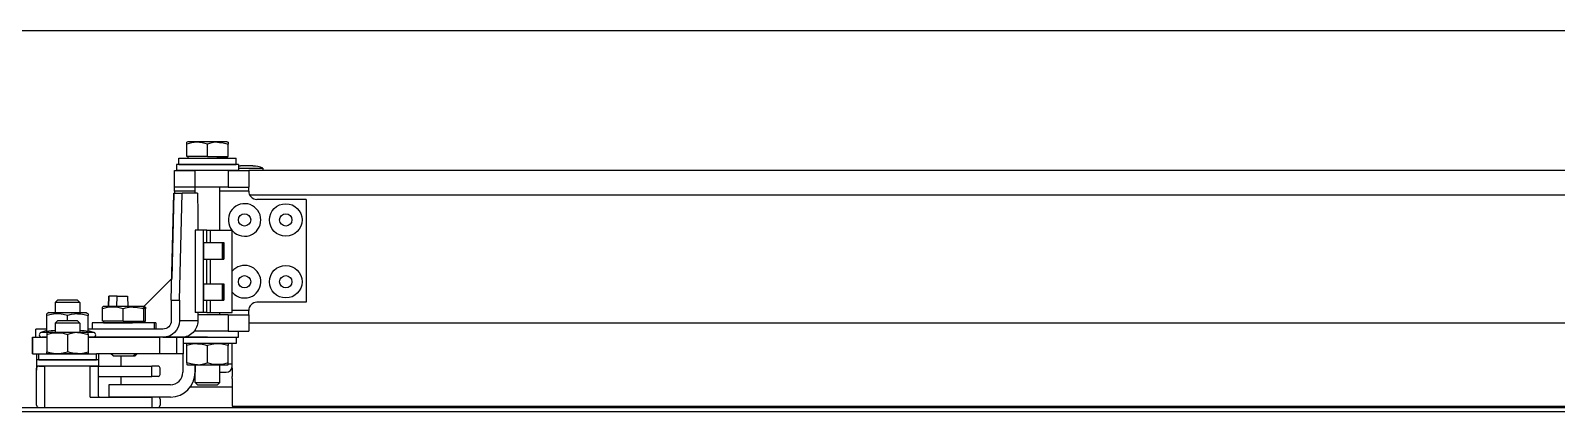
# Model space of a CAD drawing. Extents: x 39751 to 116307, y -36149 to -14965.
# Drawn here: x 57061.5 to 57432.1, y -20492.5 to -20400 of the extents above; entities that cross this region are included whole.
import ezdxf

# ---------------------------------------------------------------- set-up
doc = ezdxf.new("R2010")
doc.units = 0
doc.header["$LTSCALE"] = 1500

# ---------------------------------------------------------------- blocks, each defined once
blk = doc.blocks.new('A$C39DA5095')
at = {"color": 7, "ltscale": 0.007217}
for p, q in [((358.25, 577.41), (358, 577.26)), ((358.25, 577.41), (358, 577.26)), ((367.75, 577.41), (368, 577.26)), ((367.75, 577.41), (368, 577.26)), ((337.77, 537.41), (337.52, 537.26)), ((337.77, 537.41), (337.52, 537.26)), ((347.27, 537.41), (347.52, 537.26)), ((347.73, 537.41), (347.98, 537.26))]:
    blk.add_line(p, q, dxfattribs=at)
at = {"color": 7, "ltscale": 0.011165}
for p, q in [((358, 576.81), (358, 577.26)), ((368, 577.26), (368, 576.81))]:
    blk.add_line(p, q, dxfattribs=at)
at = {"color": 7, "ltscale": 0.075227}
for p, q in [((358, 573.81), (358, 576.81)), ((363, 573.81), (363, 576.81)), ((368, 573.81), (368, 576.81)), ((337.52, 533.81), (337.52, 536.81)), ((342.52, 533.81), (342.52, 536.81)), ((347.52, 533.81), (347.52, 536.81)), ((347.98, 533.81), (347.98, 536.81))]:
    blk.add_line(p, q, dxfattribs=at)
at = {"color": 7, "ltscale": 0.175684}
for p, q in [((365.28, 577.41), (358.25, 577.41)), ((358.25, 573.41), (365.28, 573.41)), ((344.8, 537.41), (337.77, 537.41)), ((337.77, 533.41), (344.8, 533.41))]:
    blk.add_line(p, q, dxfattribs=at)
at = {"color": 7, "ltscale": 0.061816}
for p, q in [((367.75, 577.41), (365.28, 577.41)), ((367.75, 573.41), (365.28, 573.41)), ((347.27, 537.41), (344.8, 537.41)), ((347.27, 533.41), (344.8, 533.41))]:
    blk.add_line(p, q, dxfattribs=at)
at = {"color": 7, "ltscale": 0.0375}
for p, q in [((355.5, 571.91), (355.5, 570.41)), ((355.5, 571.91), (355.5, 570.41)), ((356, 571.91), (356, 573.41)), ((356, 571.91), (356, 573.41)), ((370, 571.91), (370, 573.41)), ((370.5, 571.91), (370.5, 570.41)), ((335.02, 533.41), (335.02, 531.91)), ((335.02, 533.41), (335.02, 531.91)), ((350.02, 533.41), (350.02, 531.91)), ((350.48, 533.41), (350.48, 531.91)), ((370.5, 529.91), (370.5, 531.41)), ((370, 529.91), (370, 528.41)), ((321.5, 525.91), (321.5, 524.41)), ((321.5, 525.91), (321.5, 524.41)), ((321.5, 524.41), (321.5, 522.91)), ((321.5, 524.41), (321.5, 522.91)), ((321.5, 524.41), (321.5, 522.91)), ((321.5, 524.41), (321.5, 522.91)), ((321.5, 524.41), (321.5, 522.91)), ((321.5, 524.41), (321.5, 522.91)), ((321.5, 523.41), (321.5, 521.91)), ((321.5, 523.41), (321.5, 521.91)), ((321.5, 523.41), (321.5, 521.91)), ((321.5, 523.41), (321.5, 521.91)), ((322, 524.41), (322, 525.91)), ((322, 522.91), (323.5, 522.91)), ((336, 524.41), (336, 525.91)), ((336.5, 525.91), (336.5, 524.41)), ((336.5, 524.41), (336.5, 522.91)), ((351, 522.91), (349.5, 522.91)), ((351, 520.41), (349.5, 520.41)), ((351.5, 520.91), (351.5, 522.41)), ((366, 521.41), (367.5, 521.41)), ((351, 515.41), (349.5, 515.41)), ((351.5, 514.91), (351.5, 513.41))]:
    blk.add_line(p, q, dxfattribs=at)
at = {"color": 7, "ltscale": 0.375}
for p, q in [((370.5, 571.91), (355.5, 571.91)), ((370.5, 570.41), (355.5, 570.41)), ((350.02, 533.41), (335.02, 533.41)), ((350.02, 531.91), (335.02, 531.91)), ((336.5, 524.41), (321.5, 524.41)), ((336.5, 522.91), (321.5, 522.91)), ((334.5, 515.41), (349.5, 515.41)), ((354, 518.41), (339, 518.41)), ((354, 515.41), (339, 515.41))]:
    blk.add_line(p, q, dxfattribs=at)
at = {"color": 7, "ltscale": 0.175}
for p, q in [((356, 573.41), (363, 573.41)), ((356, 571.91), (363, 571.91)), ((363, 573.41), (370, 573.41)), ((363, 571.91), (370, 571.91)), ((380, 570.41), (373, 570.41)), ((373, 565.41), (366, 565.41)), ((370, 528.41), (363, 528.41)), ((322, 525.91), (329, 525.91)), ((322, 524.41), (329, 524.41)), ((329, 525.91), (336, 525.91)), ((329, 524.41), (336, 524.41))]:
    blk.add_line(p, q, dxfattribs=at)
at = {"color": 7, "ltscale": 0.125}
for p, q in [((363, 573.81), (358, 573.81)), ((363, 573.81), (368, 573.81)), ((355, 570.41), (360, 570.41)), ((368, 570.41), (373, 570.41)), ((360, 566.41), (355, 566.41)), ((360, 565.41), (355, 565.41)), ((368, 566.41), (373, 566.41)), ((354.18, 538.91), (354.18, 533.91)), ((356.18, 538.91), (356.18, 533.91)), ((342.52, 533.81), (337.52, 533.81)), ((342.52, 533.81), (347.52, 533.81)), ((368, 535.41), (373, 535.41)), ((368, 531.41), (373, 531.41))]:
    blk.add_line(p, q, dxfattribs=at)
at = {"color": 7, "ltscale": 0.01}
for p, q in [((358.25, 573.81), (358.25, 573.41)), ((358.25, 573.81), (358.25, 573.41)), ((367.75, 573.81), (367.75, 573.41)), ((337.77, 533.81), (337.77, 533.41)), ((337.77, 533.81), (337.77, 533.41)), ((347.27, 533.81), (347.27, 533.41)), ((347.73, 533.81), (347.73, 533.41))]:
    blk.add_line(p, q, dxfattribs=at)
at = {"color": 7, "ltscale": 0.097363}
blk.add_line((370.5, 571.01), (374.39, 571.01), dxfattribs=at)
at = {"color": 7, "ltscale": 0.055469}
for p, q in [((373.22, 571.51), (371, 571.51)), ((373.22, 571.51), (371, 571.51)), ((373.22, 571.51), (371, 571.51)), ((373.22, 571.51), (371, 571.51)), ((373.22, 571.51), (371, 571.51)), ((373.22, 571.51), (371, 571.51)), ((374, 571.51), (371.78, 571.51)), ((374, 571.51), (371.78, 571.51)), ((374, 571.51), (371.78, 571.51)), ((374, 571.51), (371.78, 571.51)), ((374, 571.51), (371.78, 571.51)), ((374, 571.51), (371.78, 571.51))]:
    blk.add_line(p, q, dxfattribs=at)
at = {"color": 7, "ltscale": 0.051367}
blk.add_line((374.39, 571.01), (376.45, 571.01), dxfattribs=at)
at = {"color": 7, "ltscale": 0.015}
blk.add_line((376.45, 571.01), (376.45, 570.41), dxfattribs=at)
at = {"color": 7, "ltscale": 0.1}
for p, q in [((355, 566.41), (355, 570.41)), ((360, 566.41), (360, 570.41)), ((368, 570.41), (368, 566.41)), ((373, 570.41), (373, 566.41)), ((360.67, 559.91), (360.67, 555.91)), ((368, 535.41), (368, 531.41)), ((373, 536.41), (369, 536.41)), ((373, 535.41), (373, 531.41)), ((320.53, 525.91), (320.53, 529.91)), ((320.53, 529.91), (320.53, 525.91)), ((351.43, 525.91), (351.43, 529.91)), ((355.52, 525.91), (355.52, 529.91)), ((357.2, 525.91), (357.2, 529.91))]:
    blk.add_line(p, q, dxfattribs=at)
at = {"color": 7, "ltscale": 0.2}
for p, q in [((368, 570.41), (360, 570.41)), ((368, 566.41), (360, 566.41)), ((368, 531.41), (360, 531.41))]:
    blk.add_line(p, q, dxfattribs=at)
at = {"color": 7}
for p, q in [((1391, 570.41), (373, 570.41)), ((354.18, 538.91), (354.86, 564.91)), ((354.86, 564.91), (354.32, 544.22)), ((356.18, 538.91), (356.86, 564.91)), ((1390.73, 564.41), (373.27, 564.41)), ((387, 563.41), (387, 538.41)), ((359.98, 555.91), (359.98, 535.91)), ((361.98, 555.91), (361.98, 535.91)), ((369, 535.91), (369, 555.91)), ((373, 533.41), (1391, 533.41)), ((151.17, 511.91), (1612.83, 511.91)), ((151.59, 512.91), (1612.41, 512.91)), ((369, 513.2), (1398, 513.2))]:
    blk.add_line(p, q, dxfattribs=at)
at = {"color": 7, "ltscale": 0.049951}
for p, q in [((354.86, 564.91), (356.86, 564.91)), ((361.98, 555.91), (359.98, 555.91)), ((361.98, 535.91), (359.98, 535.91))]:
    blk.add_line(p, q, dxfattribs=at)
at = {"color": 7, "ltscale": 0.025}
for p, q in [((355, 565.41), (355, 566.41)), ((373, 565.41), (373, 566.41)), ((373, 535.41), (373, 536.41)), ((369, 523.41), (368, 523.41))]:
    blk.add_line(p, q, dxfattribs=at)
at = {"color": 7, "ltscale": 0.012503}
blk.add_line((355, 565.41), (355, 564.91), dxfattribs=at)
at = {"color": 7, "ltscale": 0.09248}
blk.add_line((360.56, 564.91), (356.86, 564.91), dxfattribs=at)
at = {"color": 7, "ltscale": 0.037501}
blk.add_line((360, 564.91), (360, 566.41), dxfattribs=at)
at = {"color": 7, "ltscale": 0.125032}
blk.add_line((360.56, 564.91), (360.67, 559.91), dxfattribs=at)
at = {"color": 7, "ltscale": 0.2625}
blk.add_line((366, 555.91), (366, 566.41), dxfattribs=at)
at = {"color": 7, "ltscale": 0.3}
for p, q in [((387, 563.41), (375, 563.41)), ((387, 538.41), (375, 538.41))]:
    blk.add_line(p, q, dxfattribs=at)
at = {"color": 7, "ltscale": 0.021631}
for p, q in [((362.84, 555.91), (361.98, 555.91)), ((362.84, 535.91), (361.98, 535.91))]:
    blk.add_line(p, q, dxfattribs=at)
at = {"color": 7, "ltscale": 0.021973}
for p, q in [((362.84, 555.91), (363.72, 555.91)), ((362.84, 535.91), (363.72, 535.91))]:
    blk.add_line(p, q, dxfattribs=at)
at = {"color": 7, "ltscale": 0.075}
for p, q in [((362.84, 552.91), (362.84, 555.91)), ((339, 518.41), (339, 515.41))]:
    blk.add_line(p, q, dxfattribs=at)
at = {"color": 7, "ltscale": 0.131885}
for p, q in [((363.72, 555.91), (369, 555.91)), ((363.72, 535.91), (369, 535.91))]:
    blk.add_line(p, q, dxfattribs=at)
at = {"color": 7, "ltscale": 0.075001}
blk.add_line((363.72, 552.91), (363.72, 555.91), dxfattribs=at)
at = {"color": 7, "ltscale": 4.88281e-05}
for p, q in [((369, 555.91), (369, 555.91)), ((369, 535.91), (369, 535.91))]:
    blk.add_line(p, q, dxfattribs=at)
at = {"color": 7, "ltscale": 0.112744}
for p, q in [((362.14, 552.91), (366.65, 552.91)), ((362.43, 552.91), (366.94, 552.91)), ((362.14, 548.91), (366.65, 548.91)), ((362.14, 542.91), (366.65, 542.91)), ((362.43, 542.91), (366.94, 542.91)), ((362.14, 538.91), (366.65, 538.91))]:
    blk.add_line(p, q, dxfattribs=at)
at = {"color": 7, "ltscale": 0.15}
for p, q in [((362.84, 542.91), (362.84, 548.91)), ((363.72, 542.91), (363.72, 548.91)), ((369, 522.41), (369, 528.41))]:
    blk.add_line(p, q, dxfattribs=at)
at = {"color": 7, "ltscale": 0.007373}
for p, q in [((366.65, 548.91), (366.94, 548.91)), ((366.65, 538.91), (366.94, 538.91))]:
    blk.add_line(p, q, dxfattribs=at)
at = {"color": 7, "ltscale": 0.241124}
blk.add_line((347.5, 537.41), (354.32, 544.23), dxfattribs=at)
at = {"color": 7, "ltscale": 0.019136}
for p, q in [((326.54, 538.91), (326, 538.36)), ((326.54, 538.91), (326, 538.36)), ((331.46, 538.91), (332, 538.36)), ((331.46, 538.91), (332, 538.36)), ((326.54, 533.91), (326, 533.36)), ((331.46, 533.91), (332, 533.36)), ((360.54, 518.41), (360, 518.95)), ((365.46, 518.41), (366, 518.95))]:
    blk.add_line(p, q, dxfattribs=at)
at = {"color": 7, "ltscale": 0.061495}
blk.add_line((326, 538.36), (326, 535.9), dxfattribs=at)
at = {"color": 7, "ltscale": 0.039062}
for p, q in [((327.56, 538.36), (326, 538.36)), ((332, 538.36), (330.44, 538.36)), ((327.56, 533.36), (326, 533.36)), ((332, 533.36), (330.44, 533.36)), ((360, 518.95), (361.56, 518.95)), ((364.44, 518.95), (366, 518.95))]:
    blk.add_line(p, q, dxfattribs=at)
at = {"color": 7, "ltscale": 0.061462}
for p, q in [((326, 538.36), (326, 535.91)), ((332, 538.36), (332, 535.91))]:
    blk.add_line(p, q, dxfattribs=at)
at = {"color": 7, "ltscale": 0.032031}
for p, q in [((327.82, 538.91), (326.54, 538.91)), ((327.82, 533.91), (326.54, 533.91)), ((343.7, 525.41), (344.98, 525.41)), ((364.18, 518.41), (365.46, 518.41))]:
    blk.add_line(p, q, dxfattribs=at)
at = {"color": 7, "ltscale": 0.071875}
for p, q in [((330.44, 538.36), (327.56, 538.36)), ((330.44, 533.36), (327.56, 533.36)), ((361.56, 518.95), (364.44, 518.95))]:
    blk.add_line(p, q, dxfattribs=at)
at = {"color": 7, "ltscale": 0.090918}
for p, q in [((331.46, 538.91), (327.82, 538.91)), ((331.46, 533.91), (327.82, 533.91)), ((340.06, 525.41), (343.7, 525.41)), ((360.54, 518.41), (364.18, 518.41))]:
    blk.add_line(p, q, dxfattribs=at)
at = {"color": 7, "ltscale": 0.062527}
blk.add_line((338.99, 537.41), (339.05, 539.91), dxfattribs=at)
at = {"color": 7, "ltscale": 0.062518}
blk.add_line((339.05, 539.91), (338.99, 537.41), dxfattribs=at)
at = {"color": 7, "ltscale": 0.05}
for p, q in [((341.05, 539.91), (339.05, 539.91)), ((354.18, 538.91), (356.18, 538.91)), ((321.3, 529.91), (321.3, 531.91)), ((321.3, 529.91), (321.3, 531.91)), ((334.5, 522.91), (336.5, 522.91)), ((369, 522.41), (369, 520.41))]:
    blk.add_line(p, q, dxfattribs=at)
at = {"color": 7, "ltscale": 0.062517}
blk.add_line((340.99, 537.41), (341.05, 539.91), dxfattribs=at)
at = {"color": 7, "ltscale": 0.062939}
blk.add_line((341.05, 539.91), (343.56, 539.91), dxfattribs=at)
at = {"color": 7, "ltscale": 0.062519}
blk.add_line((343.56, 539.91), (343.62, 537.41), dxfattribs=at)
at = {"color": 7, "ltscale": 0.011328}
for p, q in [((347.73, 537.41), (347.27, 537.41)), ((347.52, 533.81), (347.98, 533.81)), ((350.48, 533.41), (350.02, 533.41)), ((350.48, 531.91), (350.02, 531.91)), ((344.98, 525.41), (345.44, 525.41))]:
    blk.add_line(p, q, dxfattribs=at)
at = {"color": 7, "ltscale": 0.074999}
for p, q in [((362.84, 535.91), (362.84, 538.91)), ((363.72, 535.91), (363.72, 538.91))]:
    blk.add_line(p, q, dxfattribs=at)
at = {"color": 7, "ltscale": 0.014435}
for p, q in [((324.5, 535.91), (324, 535.62)), ((324.5, 535.91), (324, 535.62)), ((333.5, 535.91), (334, 535.62)), ((333.5, 535.91), (334, 535.62))]:
    blk.add_line(p, q, dxfattribs=at)
at = {"color": 7, "ltscale": 0.011162}
for p, q in [((324, 535.17), (324, 535.62)), ((334, 535.62), (334, 535.17)), ((324, 531.05), (324, 530.6)), ((334, 530.6), (334, 531.05)), ((358, 523.71), (358, 523.26)), ((368, 523.26), (368, 523.71))]:
    blk.add_line(p, q, dxfattribs=at)
at = {"color": 7, "ltscale": 0.096754}
for p, q in [((324, 531.3), (324, 535.17)), ((334, 531.3), (334, 535.17))]:
    blk.add_line(p, q, dxfattribs=at)
at = {"color": 7, "ltscale": 0.166455}
blk.add_line((324.5, 535.91), (331.16, 535.91), dxfattribs=at)
at = {"color": 7, "ltscale": 0.031619}
blk.add_line((329, 533.91), (329, 535.17), dxfattribs=at)
at = {"color": 7, "ltscale": 0.058545}
blk.add_line((331.16, 535.91), (333.5, 535.91), dxfattribs=at)
at = {"color": 7, "ltscale": 0.011164}
for p, q in [((337.52, 536.81), (337.52, 537.26)), ((347.52, 537.26), (347.52, 536.81)), ((347.98, 537.26), (347.98, 536.81))]:
    blk.add_line(p, q, dxfattribs=at)
at = {"color": 7, "ltscale": 0.112305}
for p, q in [((360.67, 533.91), (356.18, 533.91)), ((352.18, 529.91), (356.67, 529.91))]:
    blk.add_line(p, q, dxfattribs=at)
at = {"color": 7, "ltscale": 0.049999}
blk.add_line((360.67, 535.91), (360.67, 533.91), dxfattribs=at)
at = {"color": 7, "ltscale": 0.183203}
blk.add_line((368, 535.41), (360.67, 535.41), dxfattribs=at)
at = {"color": 7, "ltscale": 0.0125}
for p, q in [((366, 535.41), (366, 535.91)), ((369, 519.91), (369, 520.41)), ((369, 513.7), (369, 513.2))]:
    blk.add_line(p, q, dxfattribs=at)
at = {"color": 7, "ltscale": 0.067432}
blk.add_line((324, 531.91), (321.3, 531.91), dxfattribs=at)
at = {"color": 7, "ltscale": 0.038042}
for p, q in [((324, 531.56), (322.56, 531.07)), ((334, 531.56), (335.44, 531.07))]:
    blk.add_line(p, q, dxfattribs=at)
at = {"color": 7, "ltscale": 0.037158}
for p, q in [((324.05, 531.07), (322.56, 531.07)), ((335.44, 531.07), (333.96, 531.07))]:
    blk.add_line(p, q, dxfattribs=at)
at = {"color": 7, "ltscale": 0.00288}
for p, q in [((324.1, 531.11), (324, 531.05)), ((333.9, 531.11), (334, 531.05)), ((358.1, 528.41), (358, 528.35)), ((367.9, 528.41), (368, 528.35)), ((324.1, 525.91), (324, 525.96)), ((333.9, 525.91), (334, 525.96)), ((358.1, 523.21), (358, 523.26)), ((367.9, 523.21), (368, 523.26))]:
    blk.add_line(p, q, dxfattribs=at)
at = {"color": 7, "ltscale": 0.104784}
for p, q in [((324, 530.6), (324, 526.41)), ((329, 530.6), (329, 526.41)), ((334, 530.6), (334, 526.41)), ((358, 523.71), (358, 527.9)), ((363, 523.71), (363, 527.9)), ((368, 523.71), (368, 527.9))]:
    blk.add_line(p, q, dxfattribs=at)
at = {"color": 7, "ltscale": 0.18125}
for p, q in [((331.35, 531.11), (324.1, 531.11)), ((331.35, 525.91), (324.1, 525.91)), ((360.65, 523.21), (367.9, 523.21))]:
    blk.add_line(p, q, dxfattribs=at)
at = {"color": 7, "ltscale": 0.056462}
for p, q in [((326, 533.36), (326, 531.11)), ((332, 533.36), (332, 531.11))]:
    blk.add_line(p, q, dxfattribs=at)
at = {"color": 7, "ltscale": 0.06377}
for p, q in [((333.9, 531.11), (331.35, 531.11)), ((333.9, 525.91), (331.35, 525.91)), ((358.1, 523.21), (360.65, 523.21))]:
    blk.add_line(p, q, dxfattribs=at)
at = {"color": 7, "ltscale": 0.454492}
blk.add_line((352.18, 531.91), (334, 531.91), dxfattribs=at)
at = {"color": 7, "ltscale": 0.005127}
blk.add_line((360, 531.41), (359.8, 531.41), dxfattribs=at)
at = {"color": 7, "ltscale": 0.007033}
blk.add_line((360, 531.41), (360, 531.69), dxfattribs=at)
at = {"color": 7, "ltscale": 0.086719}
blk.add_line((320.53, 529.91), (324, 529.91), dxfattribs=at)
at = {"color": 7, "ltscale": 0.036182}
blk.add_line((321.3, 529.91), (322.75, 529.91), dxfattribs=at)
at = {"color": 7, "ltscale": 0.03125}
for p, q in [((324, 529.91), (322.75, 529.91)), ((335.25, 529.91), (334, 529.91))]:
    blk.add_line(p, q, dxfattribs=at)
at = {"color": 7, "ltscale": 0.011161}
for p, q in [((324, 525.96), (324, 526.41)), ((334, 526.41), (334, 525.96)), ((358, 527.9), (358, 528.35)), ((368, 528.35), (368, 527.9))]:
    blk.add_line(p, q, dxfattribs=at)
at = {"color": 7, "ltscale": 0.435791}
blk.add_line((334, 529.91), (351.43, 529.91), dxfattribs=at)
at = {"color": 7, "ltscale": 0.423242}
blk.add_line((352.18, 529.91), (335.25, 529.91), dxfattribs=at)
at = {"color": 7, "ltscale": 0.102246}
for p, q in [((355.52, 529.91), (351.43, 529.91)), ((355.52, 525.91), (351.43, 525.91))]:
    blk.add_line(p, q, dxfattribs=at)
at = {"color": 7, "ltscale": 0.041992}
for p, q in [((357.2, 529.91), (355.52, 529.91)), ((357.2, 525.91), (355.52, 525.91))]:
    blk.add_line(p, q, dxfattribs=at)
at = {"color": 7, "ltscale": 0.343408}
blk.add_line((356.76, 529.91), (370.5, 529.91), dxfattribs=at)
at = {"color": 7, "ltscale": 0.144971}
for p, q in [((363, 529.91), (357.2, 529.91)), ((363, 528.41), (357.2, 528.41))]:
    blk.add_line(p, q, dxfattribs=at)
at = {"color": 7, "ltscale": 0.036719}
blk.add_line((320.53, 525.91), (322, 525.91), dxfattribs=at)
at = {"color": 7, "ltscale": 0.275}
blk.add_line((334.5, 522.91), (323.5, 522.91), dxfattribs=at)
at = {"color": 7, "ltscale": 0.25}
blk.add_line((323.5, 512.91), (323.5, 522.91), dxfattribs=at)
at = {"color": 7, "ltscale": 0.1875}
blk.add_line((334.5, 515.41), (334.5, 522.91), dxfattribs=at)
at = {"color": 7, "ltscale": 0.385791}
blk.add_line((351.43, 525.91), (336, 525.91), dxfattribs=at)
at = {"color": 7, "ltscale": 0.325}
blk.add_line((336.5, 522.91), (349.5, 522.91), dxfattribs=at)
at = {"color": 7, "ltscale": 0.1825}
blk.add_line((336.5, 515.61), (336.5, 522.91), dxfattribs=at)
at = {"color": 7, "ltscale": 0.017677}
for p, q in [((340.06, 525.41), (339.56, 525.91)), ((344.98, 525.41), (345.48, 525.91)), ((345.44, 525.41), (345.94, 525.91))]:
    blk.add_line(p, q, dxfattribs=at)
at = {"color": 7, "ltscale": 0.062499}
blk.add_line((342, 522.91), (342, 525.41), dxfattribs=at)
at = {"color": 7, "ltscale": 0.0625}
for p, q in [((349.5, 520.41), (349.5, 522.91)), ((349.5, 515.41), (349.5, 512.91))]:
    blk.add_line(p, q, dxfattribs=at)
at = {"color": 7, "ltscale": 0.112496}
blk.add_line((357, 525.91), (357, 521.41), dxfattribs=at)
at = {"color": 7, "ltscale": 0.106462}
for p, q in [((360, 518.95), (360, 523.21)), ((366, 518.95), (366, 523.21))]:
    blk.add_line(p, q, dxfattribs=at)
at = {"color": 7, "ltscale": 0.045}
blk.add_line((360, 523.21), (360, 521.41), dxfattribs=at)
at = {"color": 7, "ltscale": 0.225}
blk.add_line((321.5, 513.41), (321.5, 522.41), dxfattribs=at)
at = {"color": 7, "ltscale": 0.32002}
blk.add_line((336.7, 520.41), (349.5, 520.41), dxfattribs=at)
at = {"color": 7, "ltscale": 0.049998}
blk.add_line((342, 518.41), (342, 520.41), dxfattribs=at)
at = {"color": 7, "ltscale": 0.155264}
blk.add_line((369, 519.91), (369, 513.7), dxfattribs=at)
at = {"color": 7, "ltscale": 0.253174}
blk.add_line((358.87, 517.91), (369, 517.91), dxfattribs=at)
at = {"color": 7, "ltscale": 0.007242}
for p, q in [((505, 513.19), (505, 512.91)), ((520, 513.19), (520, 512.91))]:
    blk.add_line(p, q, dxfattribs=at)
at = {"color": 7}
for points in [[(363, 576.81), (362.35, 577.01), (361.69, 577.15), (361.04, 577.24), (360.39, 577.26), (359.76, 577.22), (359.13, 577.12), (358.56, 576.98), (358, 576.81)], [(365.4, 577.26), (364.43, 577.18), (363.48, 576.96), (363, 576.81)], [(365.4, 577.26), (365.92, 577.25), (366.45, 577.19), (367.48, 576.97), (368, 576.81)], [(329, 535.17), (327.91, 535.47), (326.96, 535.6), (326.05, 535.6), (325.09, 535.47), (324, 535.17)], [(331.4, 535.62), (330.67, 535.56), (329.89, 535.42), (329, 535.17)], [(331.4, 535.62), (332.2, 535.58), (333.04, 535.44), (334, 535.17)], [(342.52, 536.81), (341.87, 537.01), (341.21, 537.15), (340.56, 537.24), (339.91, 537.26), (339.28, 537.22), (338.65, 537.12), (338.08, 536.98), (337.52, 536.81)], [(344.92, 537.26), (343.96, 537.17), (343, 536.96), (342.52, 536.81)], [(344.92, 537.26), (345.45, 537.25), (345.97, 537.19), (347.01, 536.97), (347.52, 536.81)], [(324, 530.6), (325.09, 530.9), (326.05, 531.03), (326.96, 531.03), (327.91, 530.9), (329, 530.6)], [(331.4, 531.05), (330.67, 530.99), (329.89, 530.85), (329, 530.6)], [(331.4, 531.05), (332.2, 531.01), (333.04, 530.87), (334, 530.6)], [(324, 526.41), (325.09, 526.11), (326.05, 525.98), (326.96, 525.98), (327.91, 526.11), (329, 526.41)], [(331.4, 525.96), (330.67, 526.02), (329.89, 526.16), (329, 526.41)], [(331.4, 525.96), (332.2, 526), (333.04, 526.14), (334, 526.41)], [(360.6, 528.35), (359.81, 528.31), (358.96, 528.17), (358, 527.9)], [(360.6, 528.35), (361.33, 528.29), (362.12, 528.15), (363, 527.9)], [(368, 527.9), (366.91, 528.2), (365.96, 528.33), (365.05, 528.33), (364.09, 528.2), (363, 527.9)], [(360.6, 523.26), (359.81, 523.3), (358.96, 523.44), (358, 523.71)], [(360.6, 523.26), (361.33, 523.32), (362.12, 523.46), (363, 523.71)], [(368, 523.71), (366.91, 523.41), (365.96, 523.28), (365.05, 523.28), (364.09, 523.41), (363, 523.71)]]:
    blk.add_lwpolyline(points, dxfattribs=at)
for centre, radius in [((372, 558.41), 1.5), ((382, 558.41), 3.95), ((382, 558.41), 1.5), ((372, 543.41), 1.5), ((382, 543.41), 3.95), ((382, 543.41), 1.5)]:
    blk.add_circle(centre, radius, dxfattribs=at)
for centre, radius, start, end in [((371, 565.25), 6.25, 90, 94.5861), ((371, 565.25), 6.25, 90, 94.5862), ((371, 565.25), 6.25, 90, 94.5862), ((371, 565.25), 6.25, 90, 94.5865), ((371, 565.25), 6.25, 90, 94.5866), ((371, 565.25), 6.25, 90, 94.5867), ((374, 565.25), 6.25, 66.9308, 90), ((374, 565.25), 6.25, 66.9308, 90), ((374, 565.25), 6.25, 66.9308, 90), ((374, 565.25), 6.25, 66.9308, 90), ((374, 565.25), 6.25, 66.9308, 90), ((374, 565.25), 6.25, 66.9308, 90), ((375, 565.41), 2, 180, 270), ((372, 558.41), 3.95, 298.6479, 219.2605), ((372, 558.41), 3.95, 220.5805, 298.6479), ((372, 543.41), 3.95, 298.6479, 139.4195), ((372, 543.41), 3.95, 220.5805, 298.6479), ((375, 536.41), 2, 90, 180), ((344.58, 526.63), 10.73, 71.5252, 74.0615), ((322.75, 530.51), 0.6, 108.691, 180), ((322.75, 530.51), 0.6, 180, 270), ((326.67, 518.17), 13.39, 92.8571, 101.4876), ((331.32, 518.06), 13.51, 78.5515, 87.1068), ((335.25, 530.51), 0.6, 270, 360), ((335.25, 530.51), 0.6, 360, 71.309), ((322, 522.41), 0.5, 90, 180), ((351, 522.41), 0.5, 360, 90), ((367.5, 522.91), 1.5, 270, 360), ((336.7, 520.21), 0.2, 90, 180), ((351, 520.91), 0.5, 270, 360), ((354, 521.41), 3, 270, 360), ((354, 521.41), 6, 270, 360), ((336.7, 515.61), 0.2, 180, 270), ((351, 514.91), 0.5, 360, 90), ((322, 513.41), 0.5, 180, 270), ((351, 513.41), 0.5, 270, 360)]:
    blk.add_arc(centre, radius, start, end, dxfattribs=at)
at = {"color": 7, "extrusion": (0, 0, -1)}
for centre, major_axis, ratio, start_param, end_param in [((362.15, 550.91), (0, 2.05), 0.022687, 3.141632, 6.283224), ((362.15, 550.91), (0, 2.05), 0.022687, 0.000039, 0.221099), ((362.44, 550.91), (0, 2.05), 0.022687, -0.221096, 0.000039), ((362.44, 550.91), (0, 2.05), 0.022687, 0.000039, 0.221099), ((366.65, 550.91), (0, 2), 0.022687, 3.141554, 6.283146), ((366.65, 550.91), (0, 2), 0.022687, -0.000039, 2.070796), ((366.94, 550.91), (0, 2), 0.022687, 3.141554, 6.283146), ((366.94, 550.91), (0, 2), 0.022687, -0.000039, 2.070796), ((362.15, 550.91), (0, 2.05), 0.022687, 2.920497, 3.141632), ((362.44, 550.91), (0, 2.05), 0.022687, 3.141632, 3.362691), ((362.44, 550.91), (0, 2.05), 0.022687, 2.920497, 3.141632), ((366.65, 550.91), (0, 2), 0.022687, 2.070796, 3.141554), ((366.94, 550.91), (0, 2), 0.022687, 2.070796, 3.141554), ((362.15, 540.91), (0, 2.05), 0.022687, 3.141632, 6.283224), ((362.15, 540.91), (0, 2.05), 0.022687, 0.000039, 0.221099), ((362.44, 540.91), (0, 2.05), 0.022687, -0.221096, 0.000039), ((362.44, 540.91), (0, 2.05), 0.022687, 0.000039, 0.221099), ((366.65, 540.91), (0, 2), 0.022687, 3.141554, 6.283146), ((366.65, 540.91), (0, 2), 0.022687, -0.000039, 2.070796), ((366.94, 540.91), (0, 2), 0.022687, 3.141554, 6.283146), ((366.94, 540.91), (0, 2), 0.022687, -0.000039, 2.070796), ((362.15, 540.91), (0, 2.05), 0.022687, 2.920497, 3.141632), ((362.44, 540.91), (0, 2.05), 0.022687, 3.141632, 3.362691), ((362.44, 540.91), (0, 2.05), 0.022687, 2.920497, 3.141632), ((366.65, 540.91), (0, 2), 0.022687, 2.070796, 3.141554), ((366.94, 540.91), (0, 2), 0.022687, 2.070796, 3.141554), ((352.18, 533.91), (0, 2), 0.999743, 1.570796, 3.141593), ((352.18, 533.91), (0, 4), 0.999743, 1.570816, 3.141573), ((356.67, 533.91), (0, 4), 0.999743, 1.570796, 3.141593)]:
    blk.add_ellipse(centre, major_axis=major_axis, ratio=ratio, start_param=start_param, end_param=end_param, dxfattribs=at)

msp = doc.modelspace()

# ---------------------------------------------------------------- linework, layer by layer
msp.add_line((45257.66, -20400.01), (67215.67, -20400.01))

# ---------------------------------------------------------------- block references
msp.add_blockref('A$C39DA5095', (56741.51, -21004.41))

doc.saveas('drawing.dxf')
